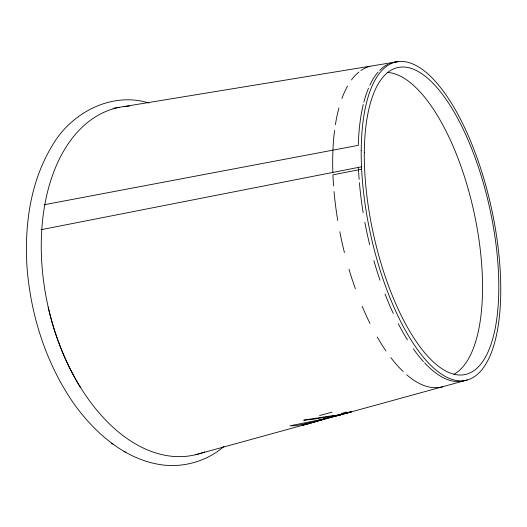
<?xml version="1.0" encoding="UTF-8"?>
<svg xmlns="http://www.w3.org/2000/svg" width="527" height="527" viewBox="0 0 527 527"><rect width="100%" height="100%" fill="white"/><g stroke="black" fill="none" stroke-linecap="round" stroke-linejoin="round"><path stroke-width="0.79" d="M223.922 446.468C207.032 461.204 183.673 467.857 161.519 464.814C125.281 459.57 95.828 433.714 74.867 405.098C46.58 364.915 30.961 316.635 27.061 267.841C24.407 227.051 29.756 184.384 50.533 148.535L51.435 147.079C69.874 113.489 110.861 91.204 148.805 102.976M316.167 421.139L317.182 420.777M350.376 411.673L351.575 411.251M315.153 421.488L304.56 424.749M349.77 411.883L338.242 415.48L351.608 411.778L349.961 412.266M329.599 417.246L320.963 420.032M342.82 413.985L336.318 415.823M340.831 414.604L337.735 415.539M316.668 421.35L308.157 423.774M336.351 415.948L336.812 415.816M341.68 414.393L342.899 414.024L333.986 415.796M195.655 454.729L467.278 379.96M305.588 423.991L309.224 423.029L295.528 425.724L290.041 425.79L321.753 419.406M321.233 420.124L311.707 422.555M310.271 422.924L304.336 424.63L307.01 424.07A14.565 1.008 -17 0 0 308.111 423.794M332.372 416.85L325.732 418.484M347.655 412.812L339.092 414.551M361.614 169.193L332.945 174.845A164.312 65.967 77.6 0 0 333.571 185.853M40.928 229.726L361.502 166.789M43.985 204.792L358.268 145.353A163.106 62.258 77.6 0 1 363.274 104.524M335.251 415.263L307.9 419.446A20.915 3.004 -8.5 0 0 306.78 419.637L303.71 420.21L312.821 419.288L329.171 416.692M303.038 425.078L302.096 425.177L304.059 424.433A9.941 0.626 -13.2 0 1 305.653 423.985M123.825 106.586L398.649 61.54M111.586 443.181L112.995 444.109M124.016 451.329L125.505 452.311M387.154 72.397A155.544 61.422 77.6 0 1 473.668 210.721A155.544 61.422 77.6 0 1 454.09 374.163M204.687 451.889A177.856 110.966 77.6 0 1 47.68 304.692A177.856 110.966 77.6 0 1 129.425 106.072M463.398 381.008A163.106 62.258 77.6 0 1 424.564 362.787M423.444 361.568A163.106 62.258 77.6 0 1 413.326 348.815M407.45 339.928A163.106 62.258 77.6 0 1 398.28 323.69M393.307 313.512A163.106 62.258 77.6 0 1 385.039 294.026M380.013 280.206A163.106 62.258 77.6 0 1 373.874 260.595M369.664 244.68A163.106 62.258 77.6 0 1 364.855 222.308M363.175 212.73A163.106 62.258 77.6 0 1 359.414 182.698M359.144 179.424A163.106 62.258 77.6 0 1 358.426 167.395M363.861 102.198A163.106 62.258 77.6 0 1 368.531 88.147M369.875 85.11A163.106 62.258 77.6 0 1 378.076 72.094M379.743 70.295A163.106 62.258 77.6 0 1 388.01 64.254M389.506 63.589A163.106 62.258 77.6 0 1 391.021 63.036M393.326 62.403A163.106 62.258 77.6 0 1 396.449 61.929M48.181 307.182A179.167 111.665 77.6 0 0 50.566 316.911A176.611 110.321 77.7 0 0 57.93 340.521L61.442 349.711A176.604 110.308 77.7 0 0 73.569 375.586A179.187 111.691 77.6 0 0 80.506 387.556M113.101 108.384A178.152 112.027 77.6 0 1 119.504 107.343M442.759 386.713A164.312 65.967 77.6 0 1 406.765 374.835M403.208 371.607A164.312 65.967 77.6 0 1 390.856 357.655M386.014 350.995A164.312 65.967 77.6 0 1 377.253 337.056M369.974 323.426A164.312 65.967 77.6 0 1 362.154 306.292M355.382 288.829A164.312 65.967 77.6 0 1 349.012 269.31M344.427 252.552A164.312 65.967 77.6 0 1 339.783 231.715M337.748 220.484A164.312 65.967 77.6 0 1 334.026 191.472M332.853 172.415A164.312 65.967 77.6 0 1 334.579 130.406M335.389 124.734A164.312 65.967 77.6 0 1 338.933 107.956M341.924 98.49A164.312 65.967 77.6 0 1 347.583 86M351.437 79.999A164.312 65.967 77.6 0 1 358.94 71.995M360.87 70.546A164.312 65.967 77.6 0 1 369.901 66.33M309.955 422.964A25.751 0.744 -14 0 1 311.47 422.575M332.03 412.173A117.06 21.93 -14.4 0 1 319.593 415.533M346.173 412.022A62.568 13.959 -14.6 0 1 341.878 413.399M321.167 419.564A94.366 20.204 -19.9 0 1 316.944 420.862M304.711 424.683A19.473 1.528 -20.1 0 1 303.17 425.026M350.106 412.246A20.448 1.067 -9.3 0 1 347.82 412.793M340.765 414.486A45.23 2.813 -9 0 1 336.667 415.256M333.024 416.508A94.656 18.478 -6.8 0 1 329.974 417.074M333.927 415.763A92.521 23.175 -5.7 0 1 332.089 416.113M335.87 415.862A23.471 1.199 -13.9 0 1 332.135 416.837M325.607 417.97A107.58 24.598 -13.3 0 1 323.011 418.576M364.309 152.224A157.138 59.564 77.6 0 0 463.813 374.769A157.138 59.564 77.6 0 0 466.362 136.071A157.138 59.564 77.6 0 0 364.309 152.224M361.206 150.531A162.962 61.817 77.6 0 0 464.748 380.54A162.962 61.817 77.6 0 0 466.817 132.363A162.962 61.817 77.6 0 0 361.206 150.531"/></g></svg>
